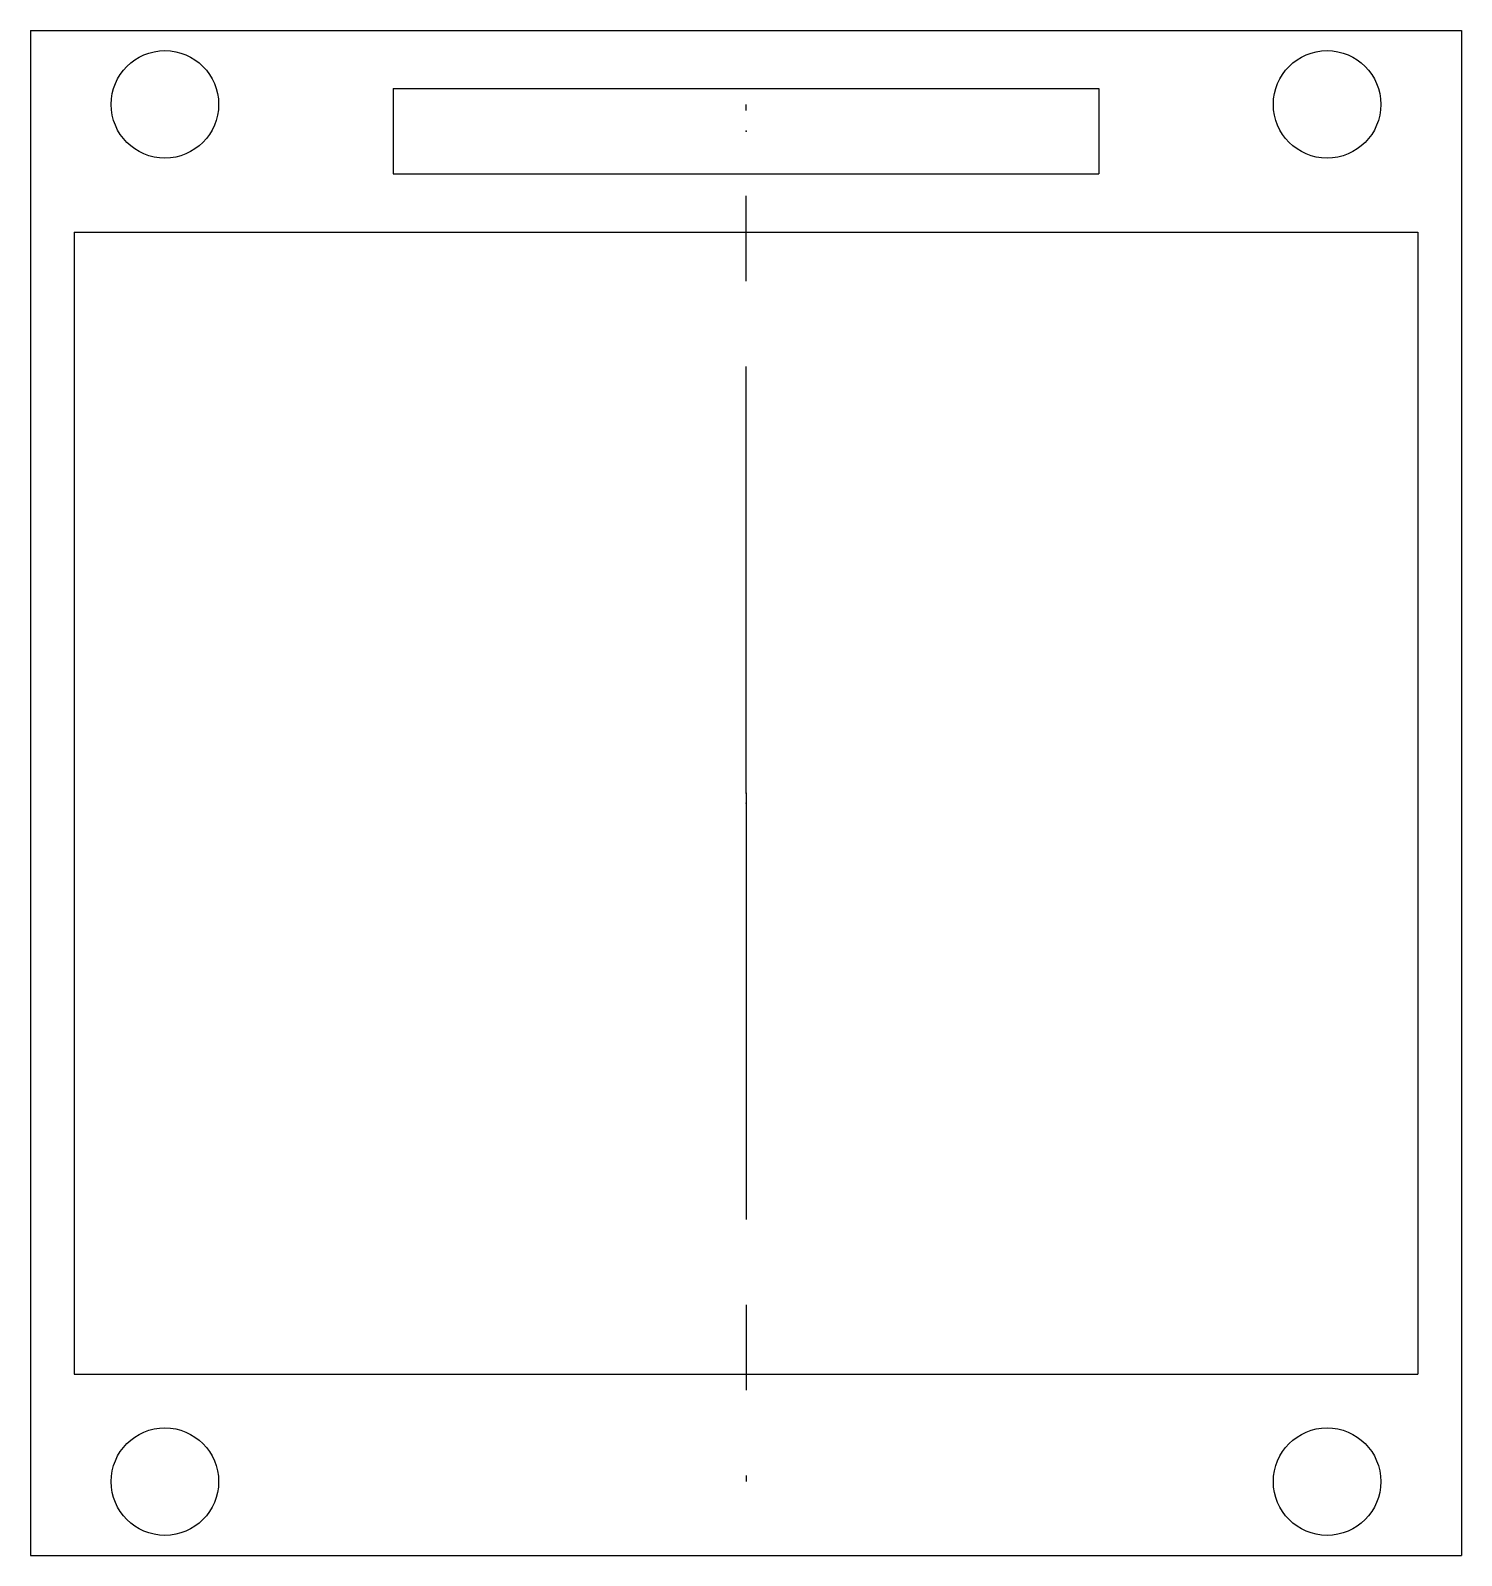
# Model space of a CAD drawing. Header units: millimetres. Extents: x -21.3 to 21.3, y -22.7 to 22.7.
import ezdxf

# ---------------------------------------------------------------- set-up
doc = ezdxf.new("R2010")
doc.units = ezdxf.units.MM
doc.header["$PDSIZE"] = -1
doc.linetypes.add('CENTERX2', pattern=[20.32, 12.7, -2.54, 2.54, -2.54])

msp = doc.modelspace()

# ---------------------------------------------------------------- linework, layer by layer
at = {"color": 7, "linetype": 'Continuous'}
for p, q in [((-21.3, 22.7), (21.3, 22.7)), ((-21.3, 22.7), (-21.3, -22.7)), ((21.3, 22.7), (21.3, -22.7)), ((-10.5, 20.97), (10.5, 20.97)), ((-10.5, 20.97), (-10.5, 18.43)), ((10.5, 20.97), (10.5, 18.43)), ((-10.5, 18.43), (10.5, 18.43)), ((-20, 16.7), (20, 16.7)), ((-20, 16.7), (-20, -17.3)), ((20, 16.7), (20, -17.3)), ((-20, -17.3), (20, -17.3)), ((-21.3, -22.7), (21.3, -22.7))]:
    msp.add_line(p, q, dxfattribs=at)
at = {"color": 7, "linetype": 'CENTERX2'}
for q in [(0, 20.5), (0, -20.5)]:
    msp.add_line((0, 0), q, dxfattribs=at)
at = {"color": 7, "linetype": 'Continuous'}
for centre in [(-17.3, 20.5), (17.3, 20.5), (-17.3, -20.5), (17.3, -20.5)]:
    msp.add_circle(centre, 1.6, dxfattribs=at)
for p in [(0, 19.7), (0, 0), (0, -0.3)]:
    msp.add_point(p, dxfattribs=at)

doc.saveas('drawing.dxf')
